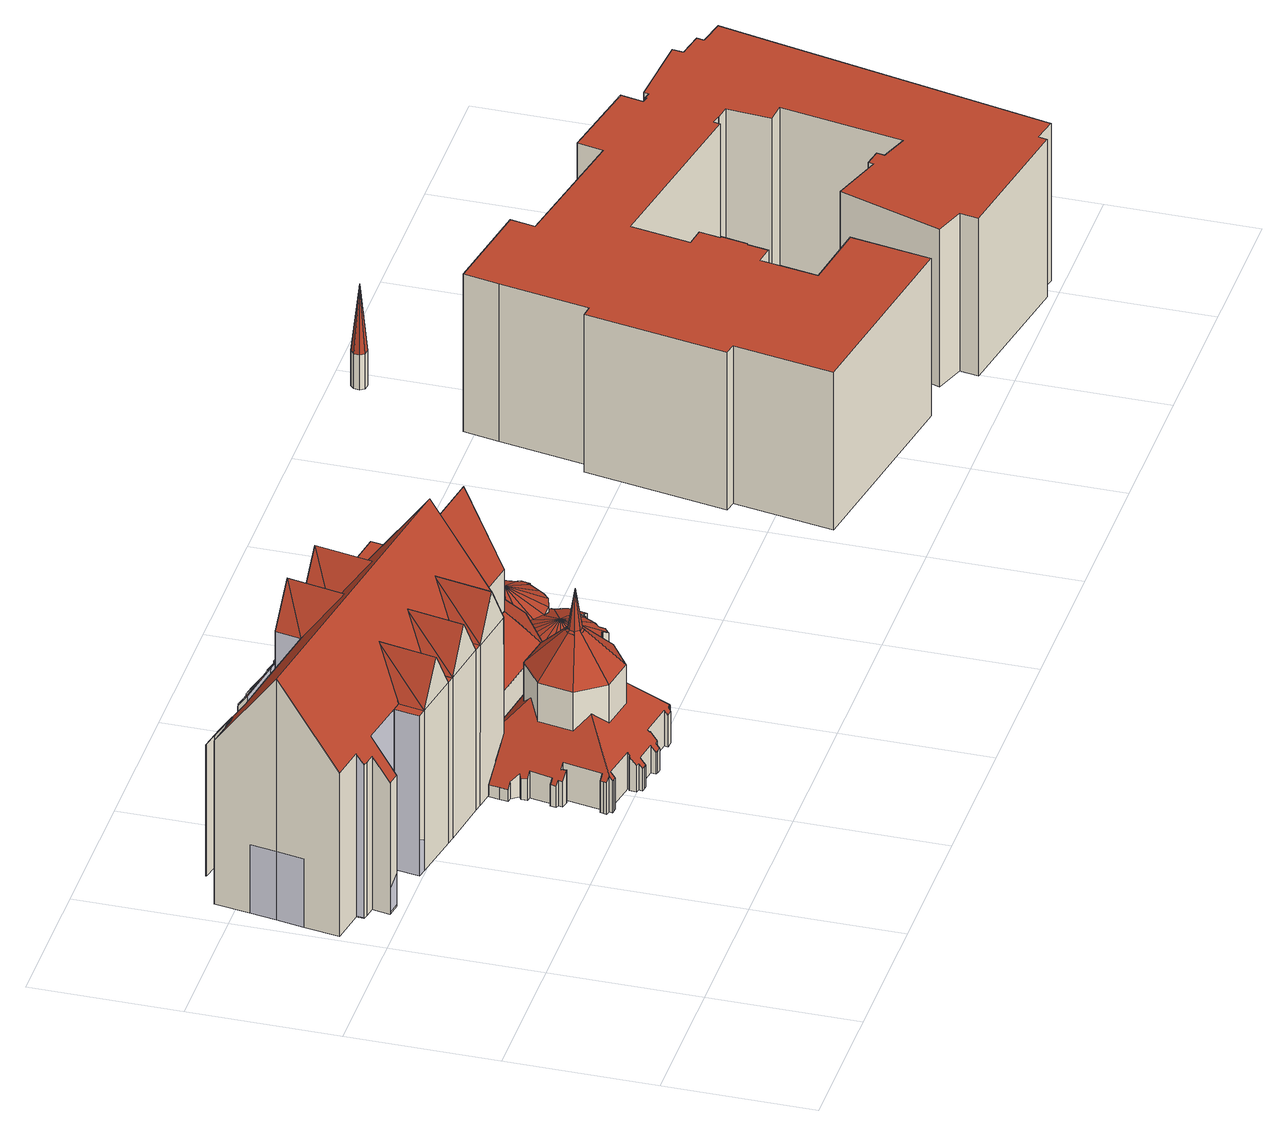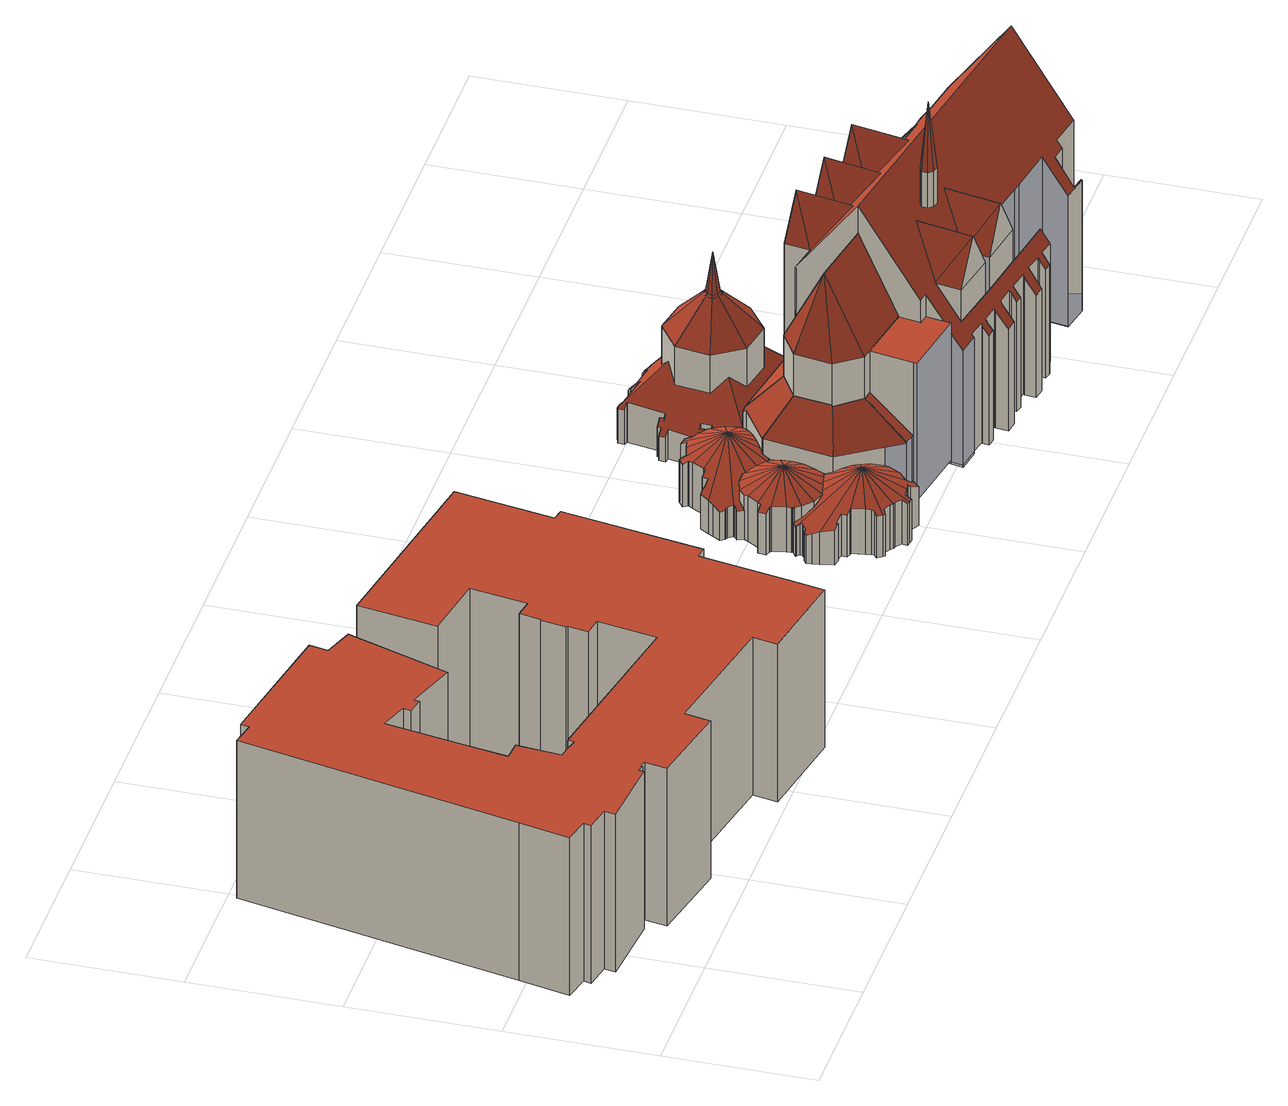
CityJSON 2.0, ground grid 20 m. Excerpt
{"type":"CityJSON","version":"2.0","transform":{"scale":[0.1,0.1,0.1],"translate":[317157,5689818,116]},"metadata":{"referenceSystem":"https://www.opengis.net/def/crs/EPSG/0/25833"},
"CityObjects":{
"building1":{"type":"Building","attributes":{"name":"Peterskirche","Gemeindeschluessel":14713000,"QualitaetDacherkennung":100,"Geometrietyp2DReferenz":"3000","function":"31001_3041","roofType":"9999"},"children":["building1-1","building1-2","building1-3","building1-4","building1-5","building1-6","building1-7","building1-8","building1-9","building1-10","building1-11","building1-12","building1-13","building1-14","building1-15","building1-16","building1-17","building1-18","building1-19","building1-20","building1-21","building1-22","building1-23","building1-24"]},
"building1-1":{"type":"BuildingPart","attributes":{"Dachtyp_tdc":"tdcPolyFlatRoof","Dachneigung":0,"QualitaetDacherkennung":100,"Geometrietyp2DReferenz":"3000","roofType":"1000","measuredHeight":23.44},"parents":["building1"],"geometry":[{"type":"MultiSurface","lod":"2","boundaries":[[[0,1,2,3]],[[4,5,6,7]],[[3,2,8,5,4]],[[9,8,2,1]],[[6,5,8,9]],[[1,0,7,6,9]],[[0,3,4,7]]],"semantics":{"surfaces":[{"type":"RoofSurface"},{"type":"GroundSurface"},{"type":"ClosureSurface"},{"type":"WallSurface"}],"values":[0,1,2,3,2,2,2]}}]},
"building1-2":{"type":"BuildingPart","attributes":{"Dachtyp_tdc":"tdcGableRoof","Dachneigung":60.07,"QualitaetDacherkennung":100,"Geometrietyp2DReferenz":"3000","roofType":"3100","measuredHeight":29.23},"parents":["building1"],"geometry":[{"type":"MultiSurface","lod":"2","boundaries":[[[10,2,5,11]],[[2,10,12]],[[13,3,14]],[[12,13,14]],[[13,12,10]],[[2,14,3]],[[14,2,12]],[[15,11,5,4]],[[15,13,10,11]],[[2,3,4,5]],[[3,13,15,4]]],"semantics":{"surfaces":[{"type":"WallSurface"},{"type":"RoofSurface"},{"type":"GroundSurface"},{"type":"ClosureSurface"}],"values":[0,0,0,1,1,1,1,2,3,3,3]}}]},
"building1-3":{"type":"BuildingPart","attributes":{"Dachtyp_tdc":"tdcPolyFlatRoof","Dachneigung":0,"QualitaetDacherkennung":100,"Geometrietyp2DReferenz":"3000","roofType":"1000","measuredHeight":23.42},"parents":["building1"],"geometry":[{"type":"MultiSurface","lod":"2","boundaries":[[[16,10,11,17]],[[13,10,16,18]],[[19,17,11,15]],[[19,18,16,17]],[[10,13,15,11]],[[13,18,19,15]]],"semantics":{"surfaces":[{"type":"WallSurface"},{"type":"RoofSurface"},{"type":"GroundSurface"},{"type":"ClosureSurface"}],"values":[0,1,2,3,3,3]}}]},
"building1-4":{"type":"BuildingPart","attributes":{"Dachtyp_tdc":"tdcGableRoof","Dachneigung":53.65,"QualitaetDacherkennung":100,"Geometrietyp2DReferenz":"3000","roofType":"3100","measuredHeight":35.24},"parents":["building1"],"geometry":[{"type":"MultiSurface","lod":"2","boundaries":[[[20,21,22,23]],[[21,24,25,22]],[[24,26,27,25]],[[26,28,29,30,27]],[[31,32,33,34,35]],[[32,36,37,33]],[[36,38,39,37]],[[38,40,41,39]],[[40,42,43,41]],[[42,44,45,43]],[[44,46,47,45]],[[46,48,49,47]],[[48,50,51,49]],[[50,52,53,51]],[[52,54,55,53]],[[54,56,57,55]],[[56,58,59,57]],[[58,60,61,59]],[[60,62,63,61]],[[62,64,65,63]],[[64,66,67,65]],[[66,68,69,67]],[[68,70,71,69]],[[70,72,73,71]],[[72,74,75,73]],[[74,76,77,75]],[[76,78,79,77]],[[78,80,81,79]],[[80,82,83,81]],[[82,84,85,83]],[[84,86,87,85]],[[86,88,89,87]],[[88,90,91,89]],[[90,92,93,91]],[[92,94,95,93]],[[94,96,97,98,95]],[[99,100,101,102,103,104]],[[105,106,107,108,109,110]],[[106,111,112,107]],[[111,113,114,115,112]],[[116,117,118,119,120]],[[121,122,123,124]],[[125,117,116,113,111,106,105,126,127,0,3,13,18,128,129,130,131,132]],[[132,100,99,133,134,135,96,94,92,90,88,86,84,82,80,78,76,74,72,70,68,66,64,62,60,58,56,54,52,50,48,46,44,42,40,38,36,32,31,136,137,138,139,140,141,142,143,144,145,146,147,148,149,150,28,26,24,21,20,122,121,125]],[[23,22,25,27,30,151,152,153,154,155,156,157,158,159,34,33,37,39,41,43,45,47,49,51,53,55,57,59,61,63,65,67,69,71,73,75,77,79,81,83,85,87,89,91,93,95,98,160,161,102,101,162,163,164,165,108,107,112,115,119,118,166,167,168,124,123]],[[169,29,28,150]],[[30,29,169,170,151]],[[152,151,170,171]],[[170,169,150,149,171]],[[153,152,171,172,173,174,175,176,177,178,179,180,181]],[[175,174,146,145,176]],[[142,181,180,143]],[[177,176,145,144,178]],[[172,171,149,148]],[[173,172,148,147]],[[143,180,179,178,144]],[[146,174,173,147]],[[182,154,153,181]],[[181,142,141,182]],[[155,154,182,183,184]],[[183,182,141,140]],[[156,155,184,185,186]],[[185,184,183,140,139]],[[157,156,186,187,188]],[[187,186,185,139,138]],[[158,157,188,189]],[[189,188,187,138,137]],[[158,189,190,159]],[[189,137,136,191,190]],[[31,35,191,136]],[[159,190,191,35,34]],[[160,98,97,192]],[[192,97,96,135]],[[161,160,192,193]],[[193,192,135,134,194]],[[102,161,193,194,103]],[[104,133,99]],[[103,194,134,133,104]],[[162,101,100,132,195,196,197,198]],[[198,197,196,199]],[[199,196,195]],[[131,163,162,198,200,201,195,132]],[[198,199,201,200]],[[199,195,201]],[[164,163,131,130,202,203,204,205,206,207,208,19,15,4,7,209]],[[4,15,13,3]],[[205,204,203,202]],[[13,15,19,18]],[[18,19,208,128]],[[128,208,207,129]],[[205,202,130,129,207,206]],[[7,4,3,0]],[[127,209,7,0]],[[210,211,165,164,209]],[[209,127,126,212,210]],[[108,165,211,109]],[[110,212,126,105]],[[110,109,211,210,212]],[[119,115,114,120]],[[114,113,116,120]],[[213,214,166,118,117,125]],[[167,166,214,213]],[[121,124,168,215,213,125]],[[215,168,167,213]],[[20,23,123,122]]],"semantics":{"surfaces":[{"type":"WallSurface"},{"type":"RoofSurface"},{"type":"GroundSurface"},{"type":"ClosureSurface"}],"values":[0,0,0,0,0,0,0,0,0,0,0,0,0,0,0,0,0,0,0,0,0,0,0,0,0,0,0,0,0,0,0,0,0,0,0,0,0,0,0,0,0,0,1,1,2,0,3,0,3,0,3,3,3,3,3,3,3,0,3,0,3,0,3,0,3,0,3,0,3,0,3,0,3,0,3,0,0,3,0,3,3,0,3,3,0,3,3,3,3,3,3,3,3,0,3,0,0,3,0,3,0,3,0,3,3]}}]},
"building1-5":{"type":"BuildingPart","attributes":{"Dachtyp_tdc":"tdcGableRoof","Dachneigung":60.07,"QualitaetDacherkennung":100,"Geometrietyp2DReferenz":"3000","roofType":"3100","measuredHeight":29.2},"parents":["building1"],"geometry":[{"type":"MultiSurface","lod":"2","boundaries":[[[216,16,17,217]],[[16,216,218]],[[128,18,219]],[[218,128,219]],[[128,218,216]],[[16,219,18]],[[219,16,218]],[[208,217,17,19]],[[208,128,216,217]],[[16,18,19,17]],[[18,128,208,19]]],"semantics":{"surfaces":[{"type":"WallSurface"},{"type":"RoofSurface"},{"type":"GroundSurface"},{"type":"ClosureSurface"}],"values":[0,0,0,1,1,1,1,2,3,3,3]}}]},
"building1-6":{"type":"BuildingPart","attributes":{"Dachtyp_tdc":"tdcPolyFlatRoof","Dachneigung":0,"QualitaetDacherkennung":100,"Geometrietyp2DReferenz":"3000","roofType":"1000","measuredHeight":23.39},"parents":["building1"],"geometry":[{"type":"MultiSurface","lod":"2","boundaries":[[[220,216,217,221]],[[128,216,220,129]],[[207,221,217,208]],[[207,129,220,221]],[[216,128,208,217]],[[128,129,207,208]]],"semantics":{"surfaces":[{"type":"WallSurface"},{"type":"RoofSurface"},{"type":"GroundSurface"},{"type":"ClosureSurface"}],"values":[0,1,2,3,3,3]}}]},
"building1-7":{"type":"BuildingPart","attributes":{"Dachtyp_tdc":"tdcGableRoof","Dachneigung":60.07,"QualitaetDacherkennung":100,"Geometrietyp2DReferenz":"3000","roofType":"3100","measuredHeight":29.17},"parents":["building1"],"geometry":[{"type":"MultiSurface","lod":"2","boundaries":[[[220,222,223]],[[130,129,224]],[[223,130,224]],[[130,223,222]],[[220,224,129]],[[224,220,223]],[[206,225,226,227,221,207]],[[225,206,205,228,229,202,130,222]],[[205,202,229,228]],[[221,227,230,231,226,225,222,220]],[[227,226,231,230]],[[220,129,207,221]],[[129,130,202,205,206,207]]],"semantics":{"surfaces":[{"type":"WallSurface"},{"type":"RoofSurface"},{"type":"GroundSurface"},{"type":"ClosureSurface"}],"values":[0,0,1,1,1,1,2,0,3,0,3,3,3]}}]},
"building1-8":{"type":"BuildingPart","attributes":{"Dachtyp_tdc":"tdcGableRoof","Dachneigung":59.51,"QualitaetDacherkennung":100,"Geometrietyp2DReferenz":"3000","roofType":"3100","measuredHeight":29.44},"parents":["building1"],"geometry":[{"type":"MultiSurface","lod":"2","boundaries":[[[232,233,234]],[[145,144,235]],[[145,234,233]],[[234,145,235]],[[234,144,232]],[[144,234,235]],[[176,187,186,177]],[[145,233,138,187,176]],[[139,138,233,232]],[[139,185,186,187,138]],[[177,186,185,178]],[[144,178,185,139,232]],[[144,145,176,177,178]]],"semantics":{"surfaces":[{"type":"WallSurface"},{"type":"RoofSurface"},{"type":"GroundSurface"},{"type":"ClosureSurface"}],"values":[0,0,1,1,1,1,2,3,0,3,0,3,3]}}]},
"building1-9":{"type":"BuildingPart","attributes":{"Dachtyp_tdc":"tdcTentRoof","Dachneigung":47.19,"QualitaetDacherkennung":100,"Geometrietyp2DReferenz":"3000","roofType":"4000","measuredHeight":11.81},"parents":["building1"],"geometry":[{"type":"MultiSurface","lod":"2","boundaries":[[[236,237,238,239]],[[237,240,241,238]],[[240,242,243,241]],[[242,244,245,243]],[[244,246,247,245]],[[246,248,249,247]],[[248,250,251,249]],[[250,236,239,251]],[[237,236,252]],[[240,237,252]],[[242,240,252]],[[244,242,252]],[[246,244,252]],[[248,246,252]],[[250,248,252]],[[236,250,252]],[[239,238,241,243,245,247,249,251]]],"semantics":{"surfaces":[{"type":"WallSurface"},{"type":"RoofSurface"},{"type":"GroundSurface"}],"values":[0,0,0,0,0,0,0,0,1,1,1,1,1,1,1,1,2]}}]},
"building1-10":{"type":"BuildingPart","attributes":{"Dachtyp_tdc":"tdcTentRoof","Dachneigung":81.57,"QualitaetDacherkennung":100,"Geometrietyp2DReferenz":"3000","roofType":"4000","measuredHeight":6},"parents":["building1"],"geometry":[{"type":"MultiSurface","lod":"2","boundaries":[[[253,254,255,256]],[[254,257,258,255]],[[257,259,260,258]],[[259,261,262,260]],[[261,263,264,262]],[[263,265,266,264]],[[265,267,268,266]],[[267,253,256,268]],[[254,253,269]],[[257,254,269]],[[259,257,269]],[[261,259,269]],[[263,261,269]],[[265,263,269]],[[267,265,269]],[[253,267,269]],[[256,255,258,260,262,264,266,268]]],"semantics":{"surfaces":[{"type":"WallSurface"},{"type":"RoofSurface"},{"type":"GroundSurface"}],"values":[0,0,0,0,0,0,0,0,1,1,1,1,1,1,1,1,2]}}]},
"building1-11":{"type":"BuildingPart","attributes":{"Dachtyp_tdc":"tdcTentRoof","Dachneigung":48.66,"QualitaetDacherkennung":100,"Geometrietyp2DReferenz":"3000","roofType":"4000","measuredHeight":15.05},"parents":["building1"],"geometry":[{"type":"MultiSurface","lod":"2","boundaries":[[[270,271,272,273,274]],[[271,275,276,272]],[[275,277,278,276]],[[277,279,280,278]],[[279,281,282,280]],[[281,283,284,282]],[[283,285,286,284]],[[285,287,288,286]],[[287,289,290,288]],[[289,291,292,290]],[[291,293,294,292]],[[293,295,296,294]],[[295,297,298,296]],[[297,299,300,298]],[[299,301,302,300]],[[301,303,304,302]],[[303,305,306,304]],[[305,307,308,306]],[[307,309,310,308]],[[309,311,312,310]],[[311,313,314,312]],[[313,315,316,314]],[[315,317,318,316]],[[317,319,320,318]],[[319,321,322,320]],[[321,323,324,322]],[[323,325,326,324]],[[325,327,328,326]],[[327,329,330,328]],[[329,331,332,330]],[[331,333,334,332]],[[333,335,336,334]],[[335,337,338,336]],[[337,339,340,338]],[[339,341,342,340]],[[341,343,344,342]],[[343,345,346,344]],[[345,347,348,346]],[[347,349,350,348]],[[349,351,352,350]],[[351,353,354,352]],[[353,355,356,354]],[[355,357,358,356]],[[357,359,360,358]],[[359,361,362,360]],[[361,363,364,362]],[[363,365,366,364]],[[365,367,368,366]],[[367,369,370,368]],[[369,371,372,370]],[[371,373,374,372]],[[373,375,376,374]],[[375,377,378,376]],[[377,379,380,378]],[[379,381,382,380]],[[381,383,384,382]],[[383,385,386,384]],[[385,387,388,386]],[[387,389,390,388]],[[389,391,392,390]],[[391,393,394,392]],[[393,395,396,394]],[[395,397,398,396]],[[397,399,400,398]],[[399,401,402,400]],[[401,403,404,402]],[[403,405,406,404]],[[405,407,408,406]],[[407,409,410,408]],[[409,411,412,410]],[[411,413,414,412]],[[413,415,416,414]],[[415,230,227,417,416]],[[231,418,419,420,226]],[[377,375,373,371,369,367,365,363,361,359,357,355,353,351,349,347,345,343,341,339,337,335,333,331,329,327,325,323,421]],[[418,231,230,415,413,411,409,407,405,403,401,399,397,395,393,391,389,387,385,383,381,379,377,421]],[[422,423,418,421]],[[323,321,319,317,315,313,311,309,307,305,303,301,299,297,295,293,291,289,287,285,283,281,279,277,275,271,270,424,425,426,427,422,421]],[[428,429,273,272,276,278,280,282,284,286,288,290,292,294,296,298,300,302,304,306,308,310,312,314,316,318,320,322,324,326,328,330,332,334,336,338,340,342,344,346,348,350,352,354,356,358,360,362,364,366,368,370,372,374,376,378,380,382,384,386,388,390,392,394,396,398,400,402,404,406,408,410,412,414,416,417,420,419,430,431,432]],[[433,429,428,434]],[[424,433,434,425]],[[274,273,429,433]],[[270,274,433,424]],[[420,417,227,226]],[[226,227,230,231]],[[430,419,418,423,228,435]],[[435,228,423,422,436]],[[437,438,431,430,435,436]],[[427,437,436,422]],[[432,431,438,439]],[[439,438,437,427,426]],[[434,428,432,439]],[[425,434,439,426]]],"semantics":{"surfaces":[{"type":"WallSurface"},{"type":"RoofSurface"},{"type":"GroundSurface"},{"type":"ClosureSurface"}],"values":[0,0,0,0,0,0,0,0,0,0,0,0,0,0,0,0,0,0,0,0,0,0,0,0,0,0,0,0,0,0,0,0,0,0,0,0,0,0,0,0,0,0,0,0,0,0,0,0,0,0,0,0,0,0,0,0,0,0,0,0,0,0,0,0,0,0,0,0,0,0,0,0,0,0,1,1,1,1,2,0,3,0,3,0,3,0,3,0,3,0,3,0,3]}}]},
"building1-12":{"type":"BuildingPart","attributes":{"Dachtyp_tdc":"tdcGableRoof","Dachneigung":59.5,"QualitaetDacherkennung":100,"Geometrietyp2DReferenz":"3000","roofType":"3100","measuredHeight":29.25},"parents":["building1"],"geometry":[{"type":"MultiSurface","lod":"2","boundaries":[[[440,441,442]],[[143,142,443]],[[143,442,441]],[[442,143,443]],[[442,142,440]],[[142,442,443]],[[180,183,182,181]],[[143,441,140,183,180]],[[141,140,441,440]],[[141,182,183,140]],[[142,141,440]],[[142,181,182,141]],[[142,143,180,181]]],"semantics":{"surfaces":[{"type":"WallSurface"},{"type":"RoofSurface"},{"type":"GroundSurface"},{"type":"ClosureSurface"}],"values":[0,0,1,1,1,1,2,3,0,3,0,3,3]}}]},
"building1-13":{"type":"BuildingPart","attributes":{"Dachtyp_tdc":"tdcPolyFlatRoof","Dachneigung":46.29,"QualitaetDacherkennung":100,"Geometrietyp2DReferenz":"3000","roofType":"2100","measuredHeight":14.09},"parents":["building1"],"geometry":[{"type":"MultiSurface","lod":"2","boundaries":[[[203,444,445,204]],[[446,447,448,449,444,203,202,229]],[[228,205,204,445,450,435]],[[205,228,423,229,202]],[[204,205,202,203]],[[449,200,451,450,445,444]],[[448,452,451,200,449]],[[436,435,450,451,452]],[[452,448,447,446,422,436]],[[229,423,422,446]],[[423,228,435,436,422]]],"semantics":{"surfaces":[{"type":"WallSurface"},{"type":"RoofSurface"},{"type":"GroundSurface"},{"type":"ClosureSurface"}],"values":[0,1,2,3,3,0,3,0,3,0,3]}}]},
"building1-14":{"type":"BuildingPart","attributes":{"Dachtyp_tdc":"tdcGableRoof","Dachneigung":62.78,"QualitaetDacherkennung":100,"Geometrietyp2DReferenz":"3000","roofType":"3100","measuredHeight":30.68},"parents":["building1"],"geometry":[{"type":"MultiSurface","lod":"2","boundaries":[[[201,453,454,195]],[[455,456,196,195,454]],[[451,200,198,197,457]],[[449,448,453,201]],[[200,451,452,448,449]],[[198,199,196,197]],[[198,200,449,201,199]],[[457,197,458,459,460]],[[461,462,456,455]],[[461,463,460,459,462]],[[458,197,196,456,462,459]],[[451,457,460,463,452]],[[453,448,452,463,461,455]],[[196,199,195]],[[199,201,195]],[[453,455,454]]],"semantics":{"surfaces":[{"type":"RoofSurface"},{"type":"GroundSurface"},{"type":"WallSurface"},{"type":"ClosureSurface"}],"values":[0,0,1,2,3,3,3,2,2,3,3,2,3,3,3,3]}}]},
"building1-15":{"type":"BuildingPart","attributes":{"Dachtyp_tdc":"tdcPolyFlatRoof","Dachneigung":0,"QualitaetDacherkennung":100,"Geometrietyp2DReferenz":"3000","roofType":"1000","measuredHeight":19.98},"parents":["building1"],"geometry":[{"type":"MultiSurface","lod":"2","boundaries":[[[464,196,456,465,466,467,133,104]],[[194,468,469,458,197,470,103]],[[468,194,134,467,466]],[[458,469,471,459]],[[462,472,465,456]],[[469,468,466,465,472,471]],[[462,459,471,472]],[[470,197,196,464]],[[459,462,456,196,197,458]],[[103,470,464,104]],[[134,133,467]],[[194,103,104,133,134]]],"semantics":{"surfaces":[{"type":"RoofSurface"},{"type":"GroundSurface"},{"type":"ClosureSurface"},{"type":"WallSurface"}],"values":[0,1,2,3,3,2,2,3,2,3,3,2]}}]},
"building1-16":{"type":"BuildingPart","attributes":{"Dachtyp_tdc":"tdcPolyFlatRoof","Dachneigung":46.75,"QualitaetDacherkennung":100,"Geometrietyp2DReferenz":"3000","roofType":"2100","measuredHeight":13.8},"parents":["building1"],"geometry":[{"type":"MultiSurface","lod":"2","boundaries":[[[473,474,475,476,477]],[[473,478,479,447,446,480,474]],[[476,437,436,452,481,477]],[[480,482,475,474]],[[482,427,437,476,475]],[[422,427,482,480,446]],[[422,436,437,427]],[[448,447,479]],[[452,436,422,446,447,448]],[[478,481,452,448,479]],[[481,478,473,477]]],"semantics":{"surfaces":[{"type":"WallSurface"},{"type":"RoofSurface"},{"type":"GroundSurface"},{"type":"ClosureSurface"}],"values":[0,1,2,0,3,0,3,0,3,3,3]}}]},
"building1-17":{"type":"BuildingPart","attributes":{"Dachtyp_tdc":"tdcTentRoof","Dachneigung":90,"QualitaetDacherkennung":100,"Geometrietyp2DReferenz":"3000","roofType":"4000","measuredHeight":30.47},"parents":["building1"],"geometry":[{"type":"MultiSurface","lod":"2","boundaries":[[[453,483,454]],[[484,455,454]],[[483,484,454]],[[481,452,463,485]],[[479,478,486,483,453]],[[479,452,481,478]],[[453,455,487,463,452,479]],[[488,487,455,484,489]],[[488,485,463,487]],[[486,489,484,483]],[[485,488,489,486,478,481]],[[455,453,454]]],"semantics":{"surfaces":[{"type":"RoofSurface"},{"type":"GroundSurface"},{"type":"WallSurface"},{"type":"ClosureSurface"}],"values":[0,0,0,1,2,3,3,2,3,2,3,3]}}]},
"building1-18":{"type":"BuildingPart","attributes":{"Dachtyp_tdc":"tdcPolyFlatRoof","Dachneigung":38.5,"QualitaetDacherkennung":100,"Geometrietyp2DReferenz":"3000","roofType":"2100","measuredHeight":13.82},"parents":["building1"],"geometry":[{"type":"MultiSurface","lod":"2","boundaries":[[[461,490,491,492,472,462]],[[459,471,493,494,460]],[[472,471,459,462]],[[494,493,492,491,495,496]],[[493,471,472,492]],[[460,494,496,463]],[[490,495,491]],[[496,495,490,461,463]],[[459,460,463,461,462]]],"semantics":{"surfaces":[{"type":"RoofSurface"},{"type":"GroundSurface"},{"type":"ClosureSurface"},{"type":"WallSurface"}],"values":[0,1,2,2,2,3,3,2,2]}}]},
"building1-19":{"type":"BuildingPart","attributes":{"Dachtyp_tdc":"tdcTentRoof","Dachneigung":84.41,"QualitaetDacherkennung":100,"Geometrietyp2DReferenz":"3000","roofType":"4000","measuredHeight":14.76},"parents":["building1"],"geometry":[{"type":"MultiSurface","lod":"2","boundaries":[[[497,498,499,500]],[[498,501,502,499]],[[501,503,504,502]],[[503,505,506,504]],[[505,507,508,506]],[[507,509,510,508]],[[509,511,512,510]],[[511,497,500,512]],[[498,497,513]],[[501,498,513]],[[503,501,513]],[[505,503,513]],[[507,505,513]],[[509,507,513]],[[511,509,513]],[[497,511,513]],[[500,499,502,504,506,508,510,512]]],"semantics":{"surfaces":[{"type":"WallSurface"},{"type":"RoofSurface"},{"type":"GroundSurface"}],"values":[0,0,0,0,0,0,0,0,1,1,1,1,1,1,1,1,2]}}]},
"building1-20":{"type":"BuildingPart","attributes":{"Dachtyp_tdc":"tdcPolyFlatRoof","Dachneigung":50.73,"QualitaetDacherkennung":100,"Geometrietyp2DReferenz":"3000","roofType":"2100","measuredHeight":13.8},"parents":["building1"],"geometry":[{"type":"MultiSurface","lod":"2","boundaries":[[[486,473,514,489]],[[485,515,516,517,518,519,477,481]],[[514,488,489]],[[514,515,485,488]],[[473,477,519,520,521,518,517,522,523,516,515,514]],[[520,519,518,521]],[[522,517,516,523]],[[478,473,486]],[[478,481,477,473]],[[489,488,485,481,478,486]]],"semantics":{"surfaces":[{"type":"RoofSurface"},{"type":"GroundSurface"},{"type":"WallSurface"},{"type":"ClosureSurface"}],"values":[0,1,2,3,2,3,3,2,3,3]}}]},
"building1-21":{"type":"BuildingPart","attributes":{"Dachtyp_tdc":"tdcTentRoof","Dachneigung":27.23,"QualitaetDacherkennung":100,"Geometrietyp2DReferenz":"3000","roofType":"3500","measuredHeight":9.23},"parents":["building1"],"geometry":[{"type":"MultiSurface","lod":"2","boundaries":[[[524,525,526,527]],[[525,528,529,526]],[[528,530,531,529]],[[530,532,533,531]],[[532,534,535,533]],[[534,536,537,535]],[[536,538,539,537]],[[538,540,541,539]],[[540,542,543,541]],[[542,544,545,543]],[[544,546,547,545]],[[546,548,549,547]],[[548,550,551,549]],[[550,552,553,551]],[[552,554,555,553]],[[554,556,557,555]],[[556,558,559,557]],[[558,560,561,559]],[[560,562,563,561]],[[562,564,565,563]],[[564,566,567,565]],[[566,568,569,567]],[[568,570,270,274,569]],[[571,572,573,574]],[[572,575,576,573]],[[575,577,578,576]],[[579,580,581,582]],[[580,583,584,581]],[[583,585,586,584]],[[587,588,589,590]],[[588,591,592,589]],[[591,593,594,592]],[[593,595,596,594]],[[595,597,598,596]],[[597,599,600,598]],[[599,601,602,600]],[[601,603,604,602]],[[603,605,606,604]],[[605,607,608,606]],[[607,609,610,608]],[[609,611,612,610]],[[611,613,614,612]],[[613,524,527,614]],[[536,534,615]],[[544,542,540,538,536,615]],[[552,550,548,546,544,615]],[[558,556,554,552,615]],[[566,564,562,560,558,615]],[[616,570,568,566,615]],[[617,616,615]],[[618,617,615]],[[571,475,482,618,615]],[[572,571,615]],[[575,572,615]],[[577,575,615]],[[579,619,577,615]],[[580,579,615]],[[583,580,615]],[[597,595,593,591,588,587,620,621,622,585,583,615]],[[609,607,605,603,601,599,597,615]],[[534,532,530,528,525,524,613,611,609,615]],[[527,526,529,531,533,535,537,539,541,543,545,547,549,551,553,555,557,559,561,563,565,567,569,274,433,434,439,438,574,573,576,578,582,581,584,586,623,624,625,590,589,592,594,596,598,600,602,604,606,608,610,612,614]],[[424,270,570,616]],[[424,433,274,270]],[[425,424,616,617]],[[425,434,433,424]],[[426,425,617,618]],[[426,439,434,425]],[[574,438,437,476,475,571]],[[427,426,618,482]],[[476,437,427,482,475]],[[427,437,438,439,426]],[[582,578,577,619,520,626,627,619,579]],[[627,626,520,619]],[[622,623,586,585]],[[623,622,621,624]],[[624,621,620,625]],[[625,620,587,590]]],"semantics":{"surfaces":[{"type":"WallSurface"},{"type":"RoofSurface"},{"type":"GroundSurface"},{"type":"ClosureSurface"}],"values":[0,0,0,0,0,0,0,0,0,0,0,0,0,0,0,0,0,0,0,0,0,0,0,0,0,0,0,0,0,0,0,0,0,0,0,0,0,0,0,0,0,0,0,1,1,1,1,1,1,1,1,1,1,1,1,1,1,1,1,1,1,2,0,3,0,3,0,3,0,0,3,3,0,3,3,3,3,3]}}]},
"building1-22":{"type":"BuildingPart","attributes":{"Dachtyp_tdc":"tdcPolyFlatRoof","Dachneigung":47.96,"QualitaetDacherkennung":100,"Geometrietyp2DReferenz":"3000","roofType":"2100","measuredHeight":13.8},"parents":["building1"],"geometry":[{"type":"MultiSurface","lod":"2","boundaries":[[[488,514,628,495,490,487]],[[463,496,629,515,485]],[[490,461,487]],[[495,496,463,461,490]],[[629,628,514,515]],[[629,496,495,628]],[[515,514,488,485]],[[463,485,488,487,461]]],"semantics":{"surfaces":[{"type":"RoofSurface"},{"type":"GroundSurface"},{"type":"WallSurface"},{"type":"ClosureSurface"}],"values":[0,1,2,3,2,3,3,3]}}]},
"building1-23":{"type":"BuildingPart","attributes":{"Dachtyp_tdc":"tdcTentRoof","Dachneigung":27.23,"QualitaetDacherkennung":100,"Geometrietyp2DReferenz":"3000","roofType":"3500","measuredHeight":9.21},"parents":["building1"],"geometry":[{"type":"MultiSurface","lod":"2","boundaries":[[[630,631,632,633]],[[631,634,635,632]],[[634,636,637,635]],[[636,638,639,637]],[[638,640,589,639]],[[641,642,643,644]],[[642,645,646,643]],[[645,619,627,646]],[[521,647,648,649,518]],[[647,650,651,648]],[[650,652,653,651]],[[652,654,655,653]],[[654,522,656,655]],[[522,523,657,656]],[[658,659,660,661]],[[659,662,663,660]],[[662,664,665,663]],[[666,667,668,669,670]],[[667,671,672,668]],[[671,673,674,672]],[[673,675,676,674]],[[675,677,678,676]],[[677,679,680,678]],[[679,630,633,680]],[[638,636,681]],[[682,640,638,681]],[[683,682,681]],[[641,585,683,681]],[[642,641,681]],[[645,642,681]],[[647,521,520,619,645,681]],[[650,647,681]],[[652,650,681]],[[654,652,681]],[[659,658,523,522,654,681]],[[662,659,681]],[[664,662,681]],[[684,685,664,681]],[[686,684,681]],[[673,671,667,666,687,686,681]],[[675,673,681]],[[636,634,631,630,679,677,675,681]],[[633,632,635,637,639,589,590,625,624,623,586,644,643,646,627,626,649,648,651,653,655,656,657,661,660,663,665,688,689,690,691,692,669,668,672,674,676,678,680]],[[620,587,590,589,640,682]],[[620,625,590,587]],[[621,620,682,683]],[[621,624,625,620]],[[644,586,585,641]],[[585,622,621,683]],[[586,623,622,585]],[[622,623,624,621]],[[520,519,626,627,619]],[[649,626,519,518]],[[518,519,520,521]],[[661,657,523,658]],[[688,665,664,685]],[[693,694,685,684]],[[693,690,689,694]],[[694,689,688,685]],[[695,693,684,686]],[[695,691,690,693]],[[696,695,686,687]],[[696,692,691,695]],[[666,670,696,687]],[[670,669,692,696]]],"semantics":{"surfaces":[{"type":"WallSurface"},{"type":"RoofSurface"},{"type":"GroundSurface"},{"type":"ClosureSurface"}],"values":[0,0,0,0,0,0,0,0,0,0,0,0,0,0,0,0,0,0,0,0,0,0,0,0,1,1,1,1,1,1,1,1,1,1,1,1,1,1,1,1,1,1,2,0,3,0,3,0,0,3,3,3,0,3,3,0,0,3,3,0,3,0,3,0,3]}}]},
"building1-24":{"type":"BuildingPart","attributes":{"Dachtyp_tdc":"tdcTentRoof","Dachneigung":27.23,"QualitaetDacherkennung":100,"Geometrietyp2DReferenz":"3000","roofType":"3500","measuredHeight":9.24},"parents":["building1"],"geometry":[{"type":"MultiSurface","lod":"2","boundaries":[[[697,698,699,700]],[[698,701,702,699]],[[701,703,704,702]],[[703,705,706,704]],[[705,707,708,706]],[[707,709,710,708]],[[709,711,712,710]],[[711,713,714,712]],[[713,715,716,714]],[[715,717,718,716]],[[717,719,720,718]],[[719,721,722,720]],[[721,723,724,722]],[[723,725,726,724]],[[725,670,669,726]],[[685,727,728,688]],[[727,729,730,728]],[[729,731,732,730]],[[733,734,735,736]],[[734,737,738,735]],[[737,739,740,738]],[[741,742,743,744]],[[742,745,746,743]],[[745,747,748,746]],[[747,749,750,748]],[[749,751,752,750]],[[751,753,754,752]],[[753,755,756,754]],[[755,757,758,756]],[[757,759,760,758]],[[759,761,762,760]],[[761,763,764,762]],[[763,765,766,764]],[[765,767,768,766]],[[767,769,770,768]],[[769,771,772,770]],[[771,773,774,772]],[[773,775,776,774]],[[775,777,778,776]],[[777,779,780,778]],[[779,781,782,780]],[[781,783,784,782]],[[783,785,786,784]],[[785,787,788,786]],[[787,697,700,788]],[[723,721,719,717,715,713,711,709,707,789]],[[727,685,694,693,695,696,670,725,723,789]],[[729,727,789]],[[731,729,789]],[[733,658,731,789]],[[734,733,789]],[[737,734,789]],[[739,737,789]],[[790,791,739,789]],[[792,790,789]],[[793,794,792,789]],[[742,741,795]],[[795,796,793,789,753,751,749,747,745,742]],[[759,757,755,753,789]],[[767,765,763,761,759,789]],[[775,773,771,769,767,789]],[[783,781,779,777,775,789]],[[785,783,789]],[[707,705,703,701,698,697,787,785,789]],[[700,699,702,704,706,708,710,712,714,716,718,720,722,724,726,669,692,691,690,689,688,728,730,732,736,735,738,740,797,798,799,800,801,802,803,744,743,746,748,750,752,754,756,758,760,762,764,766,768,770,772,774,776,778,780,782,784,786,788]],[[669,670,696,692]],[[692,696,695,691]],[[691,695,693,690]],[[690,693,694,689]],[[689,694,685,688]],[[736,732,731,658,661,657,523,658,733]],[[657,661,658,523]],[[797,740,739,791]],[[798,797,791,790]],[[799,798,790,792]],[[801,800,794,793]],[[800,799,792,794]],[[796,802,801,793]],[[795,803,802,796]],[[741,744,803,795]]],"semantics":{"surfaces":[{"type":"WallSurface"},{"type":"RoofSurface"},{"type":"GroundSurface"},{"type":"ClosureSurface"}],"values":[0,0,0,0,0,0,0,0,0,0,0,0,0,0,0,0,0,0,0,0,0,0,0,0,0,0,0,0,0,0,0,0,0,0,0,0,0,0,0,0,0,0,0,0,0,1,1,1,1,1,1,1,1,1,1,1,1,1,1,1,1,1,1,1,2,3,3,3,3,3,0,3,0,3,3,3,3,3,3,3]}}]},
"building2":{"type":"Building","attributes":{"name":"Evangelisches Schulzentrum","Dachtyp_tdc":"tdcPolyFlatRoof","Gemeindeschluessel":14713000,"Dachneigung":0,"QualitaetDacherkennung":19,"Geometrietyp2DReferenz":"3000","function":"31001_3021","roofType":"1000","measuredHeight":23.02},"geometry":[{"type":"MultiSurface","lod":"2","boundaries":[[[804,805,806,807]],[[805,808,809,806]],[[808,810,811,809]],[[810,812,813,811]],[[812,814,815,813]],[[814,816,817,815]],[[816,818,819,817]],[[818,820,821,819]],[[820,822,823,821]],[[822,824,825,823]],[[824,826,827,825]],[[826,828,829,827]],[[828,830,831,829]],[[830,832,833,831]],[[832,834,835,833]],[[834,836,837,835]],[[836,838,839,837]],[[838,840,841,839]],[[840,842,843,841]],[[842,844,845,843]],[[844,846,847,845]],[[846,848,849,847]],[[848,850,851,849]],[[850,852,853,851]],[[852,854,855,853]],[[854,856,857,855]],[[856,858,859,857]],[[858,860,861,859]],[[860,862,863,861]],[[862,864,865,863]],[[864,866,867,865]],[[866,868,869,867]],[[868,870,871,869]],[[870,872,873,871]],[[872,874,875,873]],[[874,876,877,875]],[[876,878,879,877]],[[878,880,881,879]],[[880,882,883,881]],[[882,884,885,883]],[[884,886,887,885]],[[886,888,889,887]],[[888,890,891,889]],[[890,892,893,891]],[[892,894,895,893]],[[894,896,897,895]],[[896,898,899,897]],[[898,900,901,899]],[[900,902,903,901]],[[902,904,905,903]],[[904,906,907,905]],[[906,908,909,907]],[[908,910,911,909]],[[910,804,807,911]],[[910,908,906,904,902,900,898,896,894,892,890,888,886,884,882,880,878,876,874,872,870,868,866,864,862,860,858,856,854,852,850,848,846,844,842,840,838,836,834,832,830,828,826,824,822,820,818,816,814,812,810,808,805,804]],[[807,806,809,811,813,815,817,819,821,823,825,827,829,831,833,835,837,839,841,843,845,847,849,851,853,855,857,859,861,863,865,867,869,871,873,875,877,879,881,883,885,887,889,891,893,895,897,899,901,903,905,907,909,911]]],"semantics":{"surfaces":[{"type":"WallSurface"},{"type":"RoofSurface"},{"type":"GroundSurface"}],"values":[0,0,0,0,0,0,0,0,0,0,0,0,0,0,0,0,0,0,0,0,0,0,0,0,0,0,0,0,0,0,0,0,0,0,0,0,0,0,0,0,0,0,0,0,0,0,0,0,0,0,0,0,0,0,1,2]}}]}
},
"vertices":[
[163,437,241],[158,403,241],[170,401,241],[176,435,241],[176,435,7],[170,401,7],[158,403,7],[163,437,7],[170,401,52],[158,403,60],
[236,389,241],[236,389,7],[203,395,299],[241,424,241],[218,473,299],[241,424,7],
[248,387,241],[248,387,7],[254,422,241],[254,422,7],
[87,628,231],[108,625,231],[108,625,3],[87,628,3],[113,650,195],[113,650,3],[94,654,195],[94,654,3],[94,655,194],[94,655,29],[94,655,3],[212,648,176],[235,644,177],[235,644,3],[212,648,3],[212,648,52],[235,646,173],[235,646,3],[237,654,162],[237,654,3],[247,652,162],[247,652,3],[246,644,173],[246,644,3],[246,642,176],[246,642,3],[271,637,177],[271,637,3],[272,640,173],[272,640,3],[275,655,152],[275,655,3],[291,652,152],[291,652,3],[289,637,173],[289,637,3],[288,635,177],[288,635,3],[315,630,177],[315,630,3],[315,632,173],[315,632,3],[317,640,163],[317,640,3],[327,638,163],[327,638,3],[326,631,173],[326,631,3],[325,628,177],[325,628,3],[350,624,176],[350,624,3],[351,626,173],[351,626,3],[354,642,152],[354,642,3],[370,640,151],[370,640,3],[368,623,173],[368,623,3],[368,621,176],[368,621,3],[393,617,177],[393,617,3],[394,619,173],[394,619,3],[395,627,163],[395,627,3],[406,625,162],[406,625,3],[405,617,173],[405,617,3],[404,615,177],[404,615,3],[430,610,177],[430,610,3],[430,613,173],[430,613,6],[430,613,3],[453,558,241],[467,556,241],[467,556,3],[453,558,3],[453,558,9],[453,558,209],[73,417,194],[78,441,226],[78,441,3],[73,417,3],[73,417,5],[73,417,41],[63,443,227],[63,443,3],[56,445,227],[56,445,4],[56,445,3],[57,455,241],[10,463,241],[10,463,3],[57,455,3],[57,455,4],[38,629,241],[86,621,241],[86,621,3],[38,629,3],[24,546,355],[92,414,194],[98,448,241],[319,411,241],[332,408,241],[397,397,241],[439,390,241],[453,473,355],[457,582,209],[459,592,194],[462,608,173],[210,635,194],[276,624,194],[288,622,194],[354,611,194],[366,609,194],[432,597,194],[426,563,241],[360,574,241],[348,576,241],[282,588,241],[270,590,241],[204,601,241],[192,603,241],[126,614,241],[132,648,194],[132,648,3],[126,614,3],[426,563,3],[432,597,3],[366,609,3],[354,611,3],[288,622,3],[276,624,3],[210,635,3],[462,608,3],[459,592,3],[453,473,3],[439,390,3],[98,448,3],[92,414,3],[18,510,3],[24,546,3],[30,582,3],[132,648,52],[132,648,4],[126,614,4],[192,603,4],[204,601,4],[270,590,4],[282,588,4],[282,588,5],[348,576,5],[348,576,6],[360,574,6],[360,574,7],[426,563,7],[432,597,7],[366,609,7],[366,609,6],[354,611,6],[354,611,5],[288,622,5],[288,622,4],[276,624,4],[210,635,4],[210,635,52],[462,608,6],[459,592,6],[459,592,9],[453,473,315],[462,527,209],[462,527,9],[453,473,9],[453,473,209],[444,419,9],[444,419,209],[397,397,118],[398,397,118],[398,397,8],[397,397,8],[397,397,7],[332,408,7],[319,411,7],[98,448,7],[92,414,7],[92,414,5],[92,414,52],[24,546,103],[18,510,103],[30,582,103],
[314,376,241],[314,376,7],[281,382,299],[296,459,299],
[326,374,241],[326,374,7],
[392,363,241],[359,369,299],[374,446,299],[392,363,7],[384,364,7],[349,370,7],[395,382,8],[395,382,102],[349,370,23],[384,364,63],
[354,611,241],[288,622,241],[321,616,299],[306,539,299],
[508,257,146],[469,230,146],[469,230,90],[508,257,90],[422,238,146],[422,238,90],[394,276,146],[394,276,90],[402,323,146],[402,323,90],[441,351,146],[441,351,90],[488,343,146],[488,343,90],[515,304,146],[515,304,90],[455,290,208],
[465,284,181],[458,279,181],[458,279,196],[465,284,196],[449,280,181],[449,280,196],[443,288,181],[443,288,196],[445,297,181],[445,297,196],[452,302,181],[452,302,196],[461,300,181],[461,300,196],[467,293,181],[467,293,196],[455,290,256],
[572,312,29],[573,308,28],[573,308,6],[572,312,6],[572,312,10],[560,305,42],[560,305,6],[555,323,50],[555,323,6],[542,314,63],[542,314,6],[542,313,63],[542,313,6],[540,299,62],[540,299,6],[544,299,58],[544,299,6],[545,305,58],[545,305,6],[554,304,48],[554,304,6],[553,299,48],[553,299,6],[558,298,42],[558,298,6],[557,288,41],[557,288,6],[551,288,48],[551,288,6],[545,259,49],[545,259,6],[552,258,42],[552,258,6],[551,249,41],[551,249,6],[544,250,49],[544,250,6],[543,245,49],[543,245,6],[535,246,58],[535,246,6],[536,252,59],[536,252,6],[532,252,63],[532,252,6],[523,202,64],[523,202,6],[523,201,63],[523,201,6],[529,200,57],[529,200,6],[528,191,56],[528,191,6],[527,191,58],[527,191,6],[522,192,57],[522,192,6],[521,188,52],[521,188,6],[512,189,52],[512,189,6],[513,194,58],[513,194,6],[466,202,58],[466,202,6],[466,200,56],[466,200,6],[468,199,55],[468,199,6],[466,190,44],[466,190,6],[461,190,44],[461,190,6],[460,185,38],[460,185,6],[454,186,38],[454,186,6],[451,187,38],[451,187,6],[452,194,46],[452,194,6],[422,199,46],[422,199,6],[421,192,38],[421,192,6],[417,192,38],[417,192,6],[411,193,38],[411,193,6],[412,198,44],[412,198,6],[407,199,44],[407,199,6],[408,209,55],[408,209,6],[411,209,55],[411,209,6],[411,212,59],[411,212,6],[364,220,59],[364,220,6],[363,214,52],[363,214,6],[359,215,52],[359,215,6],[355,215,52],[355,215,6],[356,220,58],[356,220,6],[350,221,52],[350,221,6],[351,225,52],[351,225,6],[352,230,52],[352,230,6],[358,229,59],[358,229,6],[367,281,60],[367,281,6],[362,282,54],[362,282,6],[361,275,54],[361,275,6],[351,277,43],[351,277,6],[352,283,43],[352,283,6],[348,284,37],[348,284,6],[349,292,38],[349,292,6],[354,291,44],[354,291,6],[360,321,45],[360,321,6],[354,322,37],[354,322,6],[354,330,36],[354,330,6],[358,333,40],[358,333,6],[351,343,31],[351,343,6],[345,344,23],[345,344,6],[347,355,23],[347,355,6],[349,370,6],[387,384,63],[387,384,6],[384,364,6],[455,290,156],[549,357,63],[395,382,63],[567,317,36],[557,334,50],[554,352,57],[555,356,57],[557,334,6],[567,317,6],[549,357,6],[555,356,6],[554,352,6],[567,317,10],[557,334,10],[549,357,8],[549,357,11],[555,356,11],[555,356,10],[554,352,10],
[432,597,241],[366,609,241],[399,603,299],[384,525,299],
[404,426,149],[404,426,8],[549,357,102],[543,386,132],[539,403,148],[444,419,148],[539,403,8],[539,403,9],[539,403,11],
[539,403,209],[548,457,315],[558,511,209],[544,513,209],[558,511,9],[544,513,9],[544,513,10],[558,511,10],[558,511,148],[544,513,149],[558,511,11],
[448,529,209],[554,571,209],[555,576,209],[459,592,209],[555,576,9],[554,571,9],[448,529,9],[554,571,10],[554,571,102],
[609,396,102],[556,361,102],[556,361,75],[556,361,11],[609,396,11],[576,426,148],[539,403,149],[555,356,98],[576,426,11],[555,356,75],
[576,426,209],[584,477,209],[584,477,11],[576,426,149],[558,511,149],[584,477,147],[584,477,149],
[559,518,143],[570,567,102],[559,570,102],[559,570,10],[570,567,10],[570,567,100],[570,567,11],
[556,582,491],[549,578,491],[549,578,440],[556,582,440],[541,579,491],[541,579,440],[537,585,491],[537,585,440],[538,593,491],[538,593,440],[544,598,491],[544,598,440],[552,596,491],[552,596,440],[557,590,491],[557,590,440],[547,588,588],
[625,490,102],[625,490,11],[623,479,11],[622,475,11],[612,412,11],[611,405,11],[611,405,73],[612,412,75],[622,475,75],[623,479,73],
[679,342,65],[668,344,71],[668,344,10],[679,342,10],[666,336,71],[666,336,10],[659,337,75],[659,337,10],[657,337,76],[657,337,10],[656,335,77],[656,335,10],[647,319,77],[647,319,10],[643,313,75],[643,313,10],[643,312,75],[643,312,10],[647,306,71],[647,306,10],[638,300,72],[638,300,10],[638,299,72],[638,299,10],[633,305,75],[633,305,10],[632,306,76],[632,306,10],[617,302,77],[617,302,10],[604,299,75],[604,299,10],[603,291,71],[603,291,10],[597,292,71],[597,292,10],[590,293,71],[590,293,10],[591,301,75],[591,301,10],[591,302,75],[591,302,10],[582,307,76],[582,307,10],[572,313,75],[572,313,10],[572,312,75],[557,370,75],[567,387,75],[567,387,10],[557,370,10],[581,399,75],[581,399,10],[599,405,75],[599,405,10],[617,405,75],[635,399,75],[635,399,10],[617,405,10],[649,387,75],[649,387,10],[651,383,75],[651,383,10],[694,396,52],[695,397,52],[695,397,10],[694,396,10],[699,389,52],[699,389,10],[696,387,54],[696,387,10],[693,384,56],[693,384,10],[693,383,56],[693,383,10],[698,377,55],[698,377,10],[700,375,54],[700,375,10],[702,375,53],[702,375,10],[706,369,51],[706,369,10],[699,359,55],[699,359,10],[695,352,58],[695,352,10],[688,340,61],[688,340,10],[680,341,65],[680,341,10],[608,352,102],[567,317,75],[557,334,75],[554,352,75],[615,405,75],[686,389,58],[668,383,67],[656,383,73],[656,383,10],[668,383,10],[686,389,10],[611,405,10],[615,405,10],
[587,544,101],[587,544,11],
[721,432,70],[719,421,70],[719,421,10],[721,432,10],[710,422,75],[710,422,10],[708,418,76],[708,418,10],[698,403,76],[698,403,10],[695,397,75],[650,383,75],[632,389,75],[632,389,10],[650,383,10],[618,401,75],[618,401,10],[608,418,75],[608,418,10],[612,412,10],[605,436,75],[605,436,10],[608,455,75],[608,455,10],[618,471,75],[618,471,10],[622,475,10],[623,479,10],[626,478,75],[632,483,75],[632,483,10],[626,478,10],[650,489,75],[650,489,10],[668,489,75],[668,489,10],[707,462,74],[706,461,75],[706,461,10],[707,462,10],[707,462,53],[707,460,75],[707,460,10],[708,454,76],[708,454,10],[712,436,75],[712,436,10],[713,435,75],[713,435,10],[713,434,75],[713,434,10],[659,436,102],[686,389,75],[668,383,75],[686,483,75],[671,488,75],[700,471,75],[705,463,75],[671,488,10],[675,487,10],[686,483,10],[700,471,10],[705,463,10],[686,483,68],[675,487,73],[700,471,58],[705,463,54],
[699,528,71],[698,520,71],[698,520,10],[699,528,10],[710,518,65],[710,518,10],[710,520,65],[710,520,10],[719,518,60],[719,518,10],[723,500,57],[723,500,10],[725,491,54],[725,491,10],[726,484,51],[726,484,10],[720,480,53],[720,480,10],[719,481,54],[719,481,10],[713,477,55],[713,477,10],[709,474,56],[709,474,10],[710,472,55],[710,472,10],[713,468,53],[713,468,10],[714,467,52],[714,467,10],[665,484,75],[665,484,10],[648,477,75],[648,477,10],[629,477,75],[629,477,10],[611,484,75],[597,496,75],[597,496,10],[611,484,10],[588,512,75],[588,512,10],[584,530,75],[584,530,10],[603,584,70],[605,587,69],[605,587,10],[603,584,10],[607,589,68],[607,589,10],[609,593,67],[609,593,10],[621,586,73],[621,586,10],[619,582,74],[619,582,10],[629,584,75],[629,584,10],[641,585,74],[641,585,10],[643,594,70],[643,594,10],[649,593,70],[649,593,10],[654,592,70],[654,592,10],[653,584,74],[653,584,10],[662,578,75],[662,578,10],[665,577,75],[665,577,10],[669,574,75],[669,574,10],[678,569,74],[678,569,10],[684,572,70],[684,572,10],[686,570,71],[686,570,10],[691,563,71],[691,563,10],[685,558,74],[685,558,10],[685,555,75],[685,555,10],[687,548,76],[687,548,10],[690,530,76],[690,530,10],[692,530,75],[692,530,10],[638,530,102],[588,549,75],[587,544,75],[597,565,75],[611,577,75],[600,568,75],[608,583,71],[609,583,72],[587,544,10],[588,549,10],[597,565,10],[600,568,10],[611,577,10],[609,583,10],[608,583,10],
[1309,182,239],[1291,75,239],[1291,75,9],[1309,182,9],[1019,122,239],[1019,122,9],[1042,255,239],[1042,255,9],[1026,258,239],[1026,258,9],[1059,448,239],[1059,448,9],[1075,446,239],[1075,446,9],[1096,565,239],[1096,565,9],[1105,613,239],[1105,613,9],[1235,590,239],[1235,590,9],[1229,557,239],[1229,557,9],[1411,522,239],[1411,522,9],[1418,557,239],[1418,557,9],[1533,534,239],[1533,534,9],[1527,504,239],[1527,504,9],[1536,502,239],[1536,502,9],[1536,504,239],[1536,504,9],[1545,502,239],[1545,502,9],[1546,509,239],[1546,509,9],[1646,501,239],[1646,501,9],[1644,486,239],[1644,486,9],[1678,479,239],[1678,479,9],[1676,469,239],[1676,469,9],[1711,461,239],[1711,461,9],[1696,393,239],[1696,393,9],[1614,14,239],[1614,14,9],[1582,21,239],[1582,21,9],[1579,9,239],[1579,9,9],[1390,43,239],[1390,43,9],[1395,68,239],[1395,68,9],[1354,82,239],[1354,82,9],[1402,221,239],[1402,221,9],[1471,198,239],[1471,198,9],[1472,205,239],[1472,205,9],[1495,201,239],[1495,201,9],[1493,190,239],[1493,190,9],[1530,177,239],[1530,177,9],[1559,341,239],[1559,341,9],[1533,343,239],[1533,343,9],[1538,403,239],[1538,403,9],[1519,406,239],[1519,406,9],[1519,407,239],[1519,407,9],[1507,410,239],[1507,410,9],[1505,401,239],[1505,401,9],[1260,445,239],[1260,445,9],[1246,366,239],[1246,366,9],[1271,362,239],[1271,362,9],[1266,334,239],[1266,334,9],[1268,333,239],[1268,333,9],[1262,299,239],[1262,299,9],[1260,298,239],[1260,298,9],[1255,270,239],[1255,270,9],[1231,274,239],[1231,274,9],[1218,197,239],[1218,197,9]
]}
